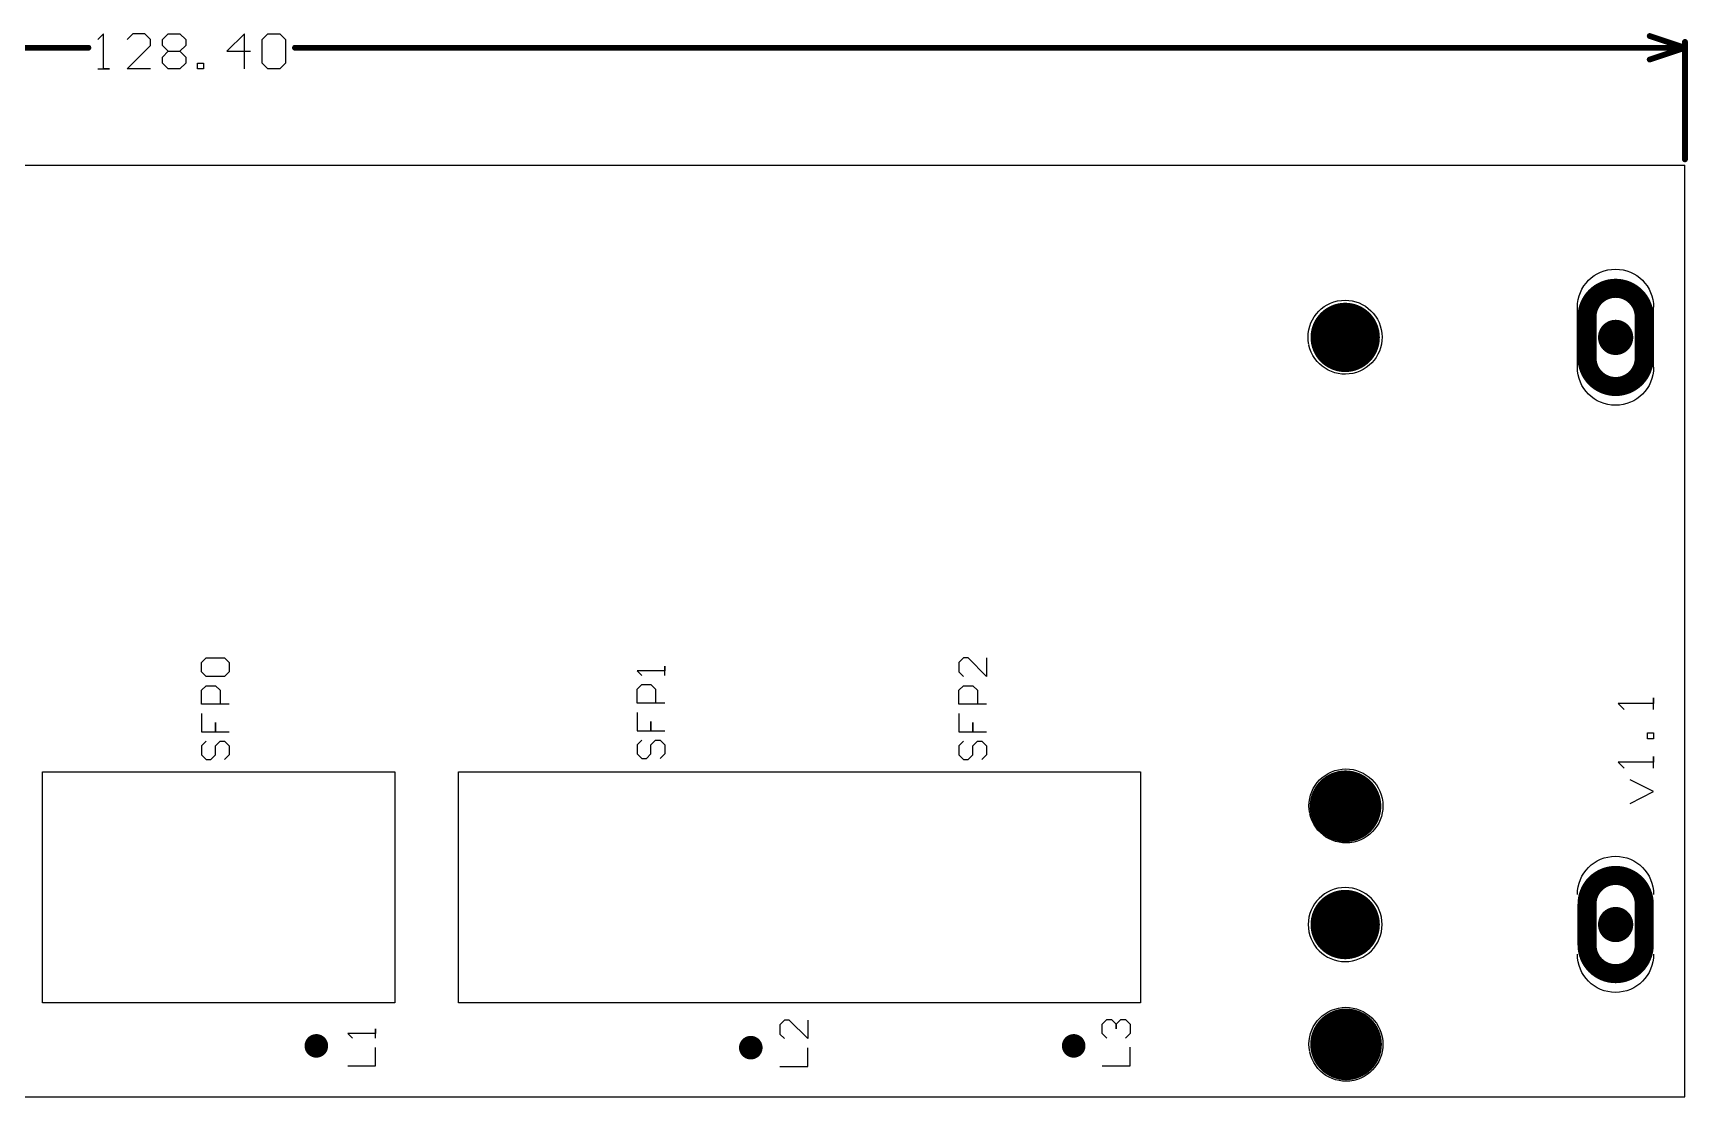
# Model space of a CAD drawing. Header units: millimetres. Extents: x 34 to 162, y 52 to 98.
# Drawn here: x 90.9 to 162.5, y 52.3 to 98.3 of the extents above; entities that cross this region are included whole.
import ezdxf

# ---------------------------------------------------------------- set-up
doc = ezdxf.new("R2010")
doc.units = ezdxf.units.MM
for name, color, linetype in [('Mechanical1', 6, 'Continuous'), ('Mechanical2', 216, 'Continuous'), ('Mechanical4', 56, 'Continuous'), ('MultiLayer', 9, 'Continuous'), ('PadHoleLayer', 156, 'Continuous'), ('TopOverlay', 2, 'Continuous')]:
    doc.layers.add(name, color=color, linetype=linetype)

msp = doc.modelspace()

# ---------------------------------------------------------------- linework, layer by layer
at = {"layer": 'Mechanical1'}
for p, q in [((93.94722383999999, 98.29775362), (93.69330511999999, 98.0438349)), ((93.94722383999999, 96.77424638), (93.94722383999999, 98.29775362)), ((95.21681235999999, 98.29775362), (94.96289363999999, 98.0438349)), ((95.72464726, 98.29775362), (95.21681235999999, 98.29775362)), ((95.97856598, 98.0438349), (95.72464726, 98.29775362)), ((96.48640087999999, 98.0438349), (96.74031959999999, 98.29775362)), ((96.74031959999999, 98.29775362), (97.2481545, 98.29775362)), ((97.2481545, 98.29775362), (97.50207322, 98.0438349)), ((100.04125026, 98.29775362), (99.27949663999999, 97.536)), ((100.04125026, 96.77424638), (100.04125026, 98.29775362)), ((100.80300388, 98.0438349), (101.0569226, 98.29775362)), ((101.0569226, 98.29775362), (101.5647575, 98.29775362)), ((101.5647575, 98.29775362), (101.81867622, 98.0438349)), ((94.96289363999999, 96.77424638), (95.97856598, 97.78991871999999)), ((95.97856598, 97.78991871999999), (95.97856598, 98.0438349)), ((96.48640087999999, 97.78991871999999), (96.48640087999999, 98.0438349)), ((96.74031959999999, 97.536), (96.48640087999999, 97.78991871999999)), ((96.48640087999999, 97.28208128), (96.74031959999999, 97.536)), ((96.74031959999999, 97.536), (97.2481545, 97.536)), ((97.50207322, 97.78991871999999), (97.2481545, 97.536)), ((97.2481545, 97.536), (97.50207322, 97.28208128)), ((97.50207322, 98.0438349), (97.50207322, 97.78991871999999)), ((99.27949663999999, 97.536), (100.29516898, 97.536)), ((100.80300388, 97.0281651), (100.80300388, 98.0438349)), ((101.81867622, 98.0438349), (101.81867622, 97.0281651)), ((93.69330511999999, 96.77424638), (94.20114002, 96.77424638)), ((94.20114002, 96.77424638), (93.94722383999999, 96.77424638)), ((95.97856598, 96.77424638), (94.96289363999999, 96.77424638)), ((96.48640087999999, 97.0281651), (96.48640087999999, 97.28208128)), ((96.74031959999999, 96.77424638), (96.48640087999999, 97.0281651)), ((97.2481545, 96.77424638), (96.74031959999999, 96.77424638)), ((97.50207322, 97.0281651), (97.2481545, 96.77424638)), ((97.50207322, 97.28208128), (97.50207322, 97.0281651)), ((98.00990811999999, 96.77424638), (98.00990811999999, 97.0281651)), ((98.00990811999999, 97.0281651), (98.26382684, 97.0281651)), ((98.26382684, 96.77424638), (98.00990811999999, 96.77424638)), ((98.26382684, 97.0281651), (98.26382684, 96.77424638)), ((101.0569226, 96.77424638), (100.80300388, 97.0281651)), ((101.5647575, 96.77424638), (101.0569226, 96.77424638)), ((101.81867622, 97.0281651), (101.5647575, 96.77424638))]:
    msp.add_line(p, q, dxfattribs=at)
for points, const_width in [([(160.83837784, 98.1964), (162.36237784, 97.6884)], 0.254), ([(33.9624035, 97.6884), (93.28690512, 97.6884)], 0.254), ([(102.22507622, 97.6884), (162.36237784, 97.6884)], 0.254), ([(160.83837784, 97.18039999999999), (162.36237784, 97.6884)], 0.254), ([(162.36237784, 92.86243048), (162.36237784, 97.94239999999999)], 0.254), ([(91.29907064, 66.36873188), (106.54907824, 66.36873188)], 0.01999996), ([(91.29907064, 66.32940252), (91.29907064, 66.36873188)], 0.01999996), ([(91.29907064, 56.36873155999999), (91.29907064, 66.32940252)], 0.01999996), ([(106.54907824, 66.36873188), (106.5490884, 66.36874204)], 0.01999996), ([(106.5490884, 56.36874172), (106.5490884, 66.36874204)], 0.01999996), ([(109.29907528, 56.36874172), (109.29907528, 66.36874204)], 0.01999996), ([(109.29907528, 66.36874204), (138.79908232, 66.36874204)], 0.01999996), ([(138.79908232, 56.36874172), (138.79908232, 66.36874204)], 0.01999996), ([(157.70718776, 58.47080508), (157.70718776, 61.06160508)], 0.00999998), ([(161.00679508, 58.47080508), (161.00679508, 61.06160508)], 0.00999998), ([(91.29907064, 56.36873155999999), (91.2990808, 56.36874172)], 0.01999996), ([(91.2990808, 56.36874172), (106.5490884, 56.36874172)], 0.01999996), ([(109.29907528, 56.36874172), (138.79908232, 56.36874172)], 0.01999996)]:
    msp.add_lwpolyline(points, dxfattribs=dict(at, const_width=const_width))
for points, const_width in [([(160.77487784, 98.1964, 1), (160.90187784, 98.1964, 1)], 0.127), ([(93.22340512, 97.6884, 1), (93.35040511999999, 97.6884, 1)], 0.127), ([(102.16157622, 97.6884, 1), (102.28857622, 97.6884, 1)], 0.127), ([(162.29887784, 97.94239999999999, 1), (162.42587784, 97.94239999999999, 1)], 0.127), ([(162.29887784, 97.6884, 1), (162.42587784, 97.6884, 1)], 0.127), ([(162.29887784, 97.6884, 1), (162.42587784, 97.6884, 1)], 0.127), ([(162.29887784, 97.6884, 1), (162.42587784, 97.6884, 1)], 0.127), ([(160.77487784, 97.18039999999999, 1), (160.90187784, 97.18039999999999, 1)], 0.127), ([(162.29887784, 92.86243048, 1), (162.42587784, 92.86243048, 1)], 0.127), ([(91.29407192, 66.36873188, 1), (91.30406936, 66.36873188, 1)], 0.00999998), ([(91.29407192, 66.36873188, 1), (91.30406936, 66.36873188, 1)], 0.00999998), ([(91.29407192, 66.32940252, 1), (91.30406936, 66.32940252, 1)], 0.00999998), ([(91.29407192, 66.32940252, 1), (91.30406936, 66.32940252, 1)], 0.00999998), ([(106.54407952, 66.36873188, 1), (106.55407696, 66.36873188, 1)], 0.00999998), ([(106.54407952, 66.36873188, 1), (106.55407696, 66.36873188, 1)], 0.00999998), ([(106.54408968, 66.36874204, 1), (106.55408712, 66.36874204, 1)], 0.00999998), ([(106.54408968, 66.36874204, 1), (106.55408712, 66.36874204, 1)], 0.00999998), ([(109.29407656, 66.36874204, 1), (109.304074, 66.36874204, 1)], 0.00999998), ([(109.29407656, 66.36874204, 1), (109.304074, 66.36874204, 1)], 0.00999998), ([(138.7940836, 66.36874204, 1), (138.80408104, 66.36874204, 1)], 0.00999998), ([(138.7940836, 66.36874204, 1), (138.80408104, 66.36874204, 1)], 0.00999998), ([(157.7046884, 61.06160508, 1), (157.70968712, 61.06160508, 1)], 0.00499872), ([(161.00429572, 61.06160508, 1), (161.00929444, 61.06160508, 1)], 0.00499872), ([(157.7046884, 58.47080508, 1), (157.70968712, 58.47080508, 1)], 0.00499872), ([(161.00429572, 58.47080508, 1), (161.00929444, 58.47080508, 1)], 0.00499872), ([(91.29407192, 56.36873155999999, 1), (91.30406936, 56.36873155999999, 1)], 0.00999998), ([(91.29407192, 56.36873155999999, 1), (91.30406936, 56.36873155999999, 1)], 0.00999998), ([(91.29408208, 56.36874172, 1), (91.30407952, 56.36874172, 1)], 0.00999998), ([(91.29408208, 56.36874172, 1), (91.30407952, 56.36874172, 1)], 0.00999998), ([(106.54408968, 56.36874172, 1), (106.55408712, 56.36874172, 1)], 0.00999998), ([(106.54408968, 56.36874172, 1), (106.55408712, 56.36874172, 1)], 0.00999998), ([(109.29407656, 56.36874172, 1), (109.304074, 56.36874172, 1)], 0.00999998), ([(109.29407656, 56.36874172, 1), (109.304074, 56.36874172, 1)], 0.00999998), ([(138.7940836, 56.36874172, 1), (138.80408104, 56.36874172, 1)], 0.00999998), ([(138.7940836, 56.36874172, 1), (138.80408104, 56.36874172, 1)], 0.00999998), ([(103.649399, 54.50839999999999, 1), (102.649401, 54.50839999999999, 1)], 0.01999996), ([(102.64440228, 54.50839999999999, 1), (102.65439972, 54.50839999999999, 1)], 0.00999998), ([(103.64440028, 54.50839999999999, 1), (103.65439772, 54.50839999999999, 1)], 0.00999998), ([(122.445399, 54.43219999999999, 1), (121.445401, 54.43219999999999, 1)], 0.01999996), ([(121.44040228, 54.43219999999999, 1), (121.45039972, 54.43219999999999, 1)], 0.00999998), ([(122.44040028, 54.43219999999999, 1), (122.45039772, 54.43219999999999, 1)], 0.00999998), ([(136.415399, 54.50839999999999, 1), (135.415401, 54.50839999999999, 1)], 0.01999996), ([(135.41040228, 54.50839999999999, 1), (135.42039972, 54.50839999999999, 1)], 0.00999998), ([(136.41040028, 54.50839999999999, 1), (136.42039772, 54.50839999999999, 1)], 0.00999998)]:
    msp.add_lwpolyline(points, format="xyb", close=True, dxfattribs=dict(at, const_width=const_width))
for points in [[(33.9624035, 92.60843048), (162.36237784, 92.60843048)], [(162.36239816, 52.30843488), (162.36239816, 92.60841015999999)], [(157.70718776, 83.87080508), (157.70718776, 86.46160508)], [(161.00679508, 83.87080508), (161.00679508, 86.46160508)], [(162.36239816, 52.31403304), (162.36239816, 72.28844063999999)], [(33.9624035, 52.30843488), (162.36239816, 52.30843488)], [(162.36239816, 52.30843488), (162.36239816, 52.31403304)]]:
    msp.add_lwpolyline(points, dxfattribs=at)
for points in [[(162.36237784, 92.60843048, 1), (162.36237784, 92.60843048, 1)], [(162.36239816, 92.60841015999999, 1), (162.36239816, 92.60841015999999, 1)], [(157.70718776, 86.46160508, 1), (157.70718776, 86.46160508, 1)], [(157.70718776, 86.46160508, 1), (157.70718776, 86.46160508, 1)], [(161.00679508, 86.46160508, 1), (161.00679508, 86.46160508, 1)], [(161.00679508, 86.46160508, 1), (161.00679508, 86.46160508, 1)], [(146.08768344, 84.85453692, 1), (146.08768344, 84.85453692, 1)], [(146.09384548, 84.82515674, 1), (146.09384548, 84.82515674, 1)], [(157.70718776, 83.87080508, 1), (157.70718776, 83.87080508, 1)], [(157.70718776, 83.87080508, 1), (157.70718776, 83.87080508, 1)], [(161.00679508, 83.87080508, 1), (161.00679508, 83.87080508, 1)], [(161.00679508, 83.87080508, 1), (161.00679508, 83.87080508, 1)], [(162.36239816, 72.28844063999999, 1), (162.36239816, 72.28844063999999, 1)], [(146.12610094, 64.57650534, 1), (146.12610094, 64.57650534, 1)], [(146.13226298, 64.54712516, 1), (146.13226298, 64.54712516, 1)], [(149.26238118, 59.7584276, 1), (146.0623825, 59.7584276, 1)], [(157.70718776, 61.06160508, 1), (157.70718776, 61.06160508, 1)], [(161.00679508, 61.06160508, 1), (161.00679508, 61.06160508, 1)], [(146.0623825, 59.7584276, 1), (146.0623825, 59.7584276, 1)], [(149.26238118, 59.7584276, 1), (149.26238118, 59.7584276, 1)], [(157.70718776, 58.47080508, 1), (157.70718776, 58.47080508, 1)], [(161.00679508, 58.47080508, 1), (161.00679508, 58.47080508, 1)], [(146.12610094, 54.26410534, 1), (146.12610094, 54.26410534, 1)], [(146.13226298, 54.23472516, 1), (146.13226298, 54.23472516, 1)], [(162.36239816, 52.31403304, 1), (162.36239816, 52.31403304, 1)], [(162.36239816, 52.31403304, 1), (162.36239816, 52.31403304, 1)], [(162.36239816, 52.30843488, 1), (162.36239816, 52.30843488, 1)], [(162.36239816, 52.30843488, 1), (162.36239816, 52.30843488, 1)], [(162.36239816, 52.30843488, 1), (162.36239816, 52.30843488, 1)]]:
    msp.add_lwpolyline(points, format="xyb", close=True, dxfattribs=at)
for points in [[(157.70718776, 86.46160508, -0.9999999999999999), (161.00679508, 86.46160508)], [(146.08768344, 84.85453692, -213.1920346618038), (146.09384548, 84.82515674)], [(161.00679508, 83.87080508, -0.9999999999999999), (157.70718776, 83.87080508)], [(146.12610094, 64.57650534, -213.1920346618038), (146.13226298, 64.54712516)], [(157.70718776, 61.06160508, -0.9999999999999999), (161.00679508, 61.06160508)], [(161.00679508, 58.47080508, -0.9999999999999999), (157.70718776, 58.47080508)], [(146.12610094, 54.26410534, -213.1920346618038), (146.13226298, 54.23472516)]]:
    msp.add_lwpolyline(points, format="xyb", dxfattribs=at)
at = {"layer": 'Mechanical2'}
for points, const_width in [([(33.9624035, 92.60842032), (162.362388, 92.60842032)], 0.01299972), ([(162.362388, 52.30843488), (162.362388, 92.60842032)], 0.01299972), ([(33.9624035, 52.30843488), (162.362388, 52.30843488)], 0.0127)]:
    msp.add_lwpolyline(points, dxfattribs=dict(at, const_width=const_width))
for points, const_width in [([(162.35913934, 92.60842032, 1), (162.36563666, 92.60842032, 1)], 0.00649986), ([(162.35913934, 92.60842032, 1), (162.36563666, 92.60842032, 1)], 0.00649986), ([(147.60123642, 66.08140707999999, 1), (147.60758642, 66.08140707999999, 1)], 0.00635), ([(147.60123642, 66.08140707999999, 1), (147.60758642, 66.08140707999999, 1)], 0.00635), ([(146.51925738, 64.20736459999999, 1), (146.52560738, 64.20736459999999, 1)], 0.00635), ([(146.51925738, 64.20736459999999, 1), (146.52560738, 64.20736459999999, 1)], 0.00635), ([(148.68321546, 64.20736459999999, 1), (148.68956546, 64.20736459999999, 1)], 0.00635), ([(148.68321546, 64.20736206, 1), (148.68956546, 64.20736206, 1)], 0.00635), ([(147.60123642, 63.58268208, 1), (147.60758642, 63.58268208, 1)], 0.00635), ([(147.60123642, 63.58268208, 1), (147.60758642, 63.58268208, 1)], 0.00635), ([(147.60123642, 61.00399788, 1), (147.60758642, 61.00399788, 1)], 0.00635), ([(147.60123642, 61.00399788, 1), (147.60758642, 61.00399788, 1)], 0.00635), ([(146.51925738, 59.1299554, 1), (146.52560738, 59.1299554, 1)], 0.00635), ([(146.51925738, 59.1299554, 1), (146.52560738, 59.1299554, 1)], 0.00635), ([(148.68321546, 59.1299554, 1), (148.68956546, 59.1299554, 1)], 0.00635), ([(148.68321546, 59.12995286, 1), (148.68956546, 59.12995286, 1)], 0.00635), ([(147.60123642, 58.50527288, 1), (147.60758642, 58.50527288, 1)], 0.00635), ([(147.60123642, 58.50527288, 1), (147.60758642, 58.50527288, 1)], 0.00635), ([(147.60123642, 55.92658867999999, 1), (147.60758642, 55.92658867999999, 1)], 0.00635), ([(147.60123642, 55.92658867999999, 1), (147.60758642, 55.92658867999999, 1)], 0.00635), ([(146.51925738, 54.05254619999999, 1), (146.52560738, 54.05254619999999, 1)], 0.00635), ([(146.51925738, 54.05254619999999, 1), (146.52560738, 54.05254619999999, 1)], 0.00635), ([(148.68321546, 54.05254619999999, 1), (148.68956546, 54.05254619999999, 1)], 0.00635), ([(148.68321546, 54.05254619999999, 1), (148.68956546, 54.05254619999999, 1)], 0.00635), ([(147.60123642, 53.42786367999999, 1), (147.60758642, 53.42786367999999, 1)], 0.00635), ([(147.60123642, 53.42786367999999, 1), (147.60758642, 53.42786367999999, 1)], 0.00635), ([(162.35913934, 52.30843488, 1), (162.36563666, 52.30843488, 1)], 0.00649986), ([(162.359213, 52.30843488, 1), (162.365563, 52.30843488, 1)], 0.00635)]:
    msp.add_lwpolyline(points, format="xyb", close=True, dxfattribs=dict(at, const_width=const_width))
at = {"layer": 'Mechanical2', "const_width": 0.0127}
for points in [[(146.52243238, 64.20736459999999, -0.5773502691894349), (147.60441142, 66.08140707999999)], [(147.60441142, 66.08140707999999, -0.5773502691895016), (148.68639046, 64.20736206)], [(147.60441142, 63.58268208, -0.2679491924325478), (146.52243238, 64.20736459999999)], [(148.68639046, 64.20736459999999, -0.2679491924331186), (147.60441142, 63.58268208)], [(146.52243238, 59.1299554, -0.5773502691894349), (147.60441142, 61.00399788)], [(147.60441142, 61.00399788, -0.5773502691894927), (148.68639046, 59.12995286)], [(147.60441142, 58.50527288, -0.2679491924325145), (146.52243238, 59.1299554)], [(148.68639046, 59.1299554, -0.2679491924330422), (147.60441142, 58.50527288)], [(146.52243238, 54.05254619999999, -0.5773502691894589), (147.60441142, 55.92658867999999)], [(147.60441142, 55.92658867999999, -0.5773502691894535), (148.68639046, 54.05254619999999)], [(147.60441142, 53.42786367999999, -0.2679491924325215), (146.52243238, 54.05254619999999)], [(148.68639046, 54.05254619999999, -0.2679491924330422), (147.60441142, 53.42786367999999)]]:
    msp.add_lwpolyline(points, format="xyb", dxfattribs=at)
at = {"layer": 'Mechanical4', "const_width": 0.0127}
for points in [[(33.9624035, 92.60842032), (162.29691442, 92.60842032)], [(33.9624035, 52.30843488), (162.29691442, 52.30843488)]]:
    msp.add_lwpolyline(points, dxfattribs=at)
at = {"layer": 'Mechanical4', "const_width": 0.00635}
for points in [[(162.29373942, 92.60842032, 1), (162.30008942, 92.60842032, 1)], [(162.29373942, 52.30843488, 1), (162.30008942, 52.30843488, 1)]]:
    msp.add_lwpolyline(points, format="xyb", close=True, dxfattribs=at)
at = {"layer": 'MultiLayer'}
for p, q in [((91.29907064, 56.36873155999999), (91.29907064, 66.36873188)), ((91.29907064, 66.36873188), (106.54907824, 66.36873188)), ((106.54907824, 66.36873188), (106.5490884, 66.36872172)), ((106.5490884, 66.36872172), (106.5490884, 56.36874172)), ((109.29907528, 66.36874204), (109.30053324, 66.3702)), ((109.29907528, 56.36874172), (109.29907528, 66.36874204)), ((109.30053324, 66.3702), (138.79908232, 66.3702)), ((138.79908232, 66.3702), (138.79908232, 56.38222404)), ((91.2990808, 56.36874172), (91.29907064, 56.36873155999999)), ((106.5490884, 56.36874172), (91.2990808, 56.36874172)), ((138.79908232, 56.36874172), (109.29907528, 56.36874172)), ((138.79908232, 56.38222404), (138.79908232, 56.36874172))]:
    msp.add_line(p, q, dxfattribs=at)
for points, const_width in [([(147.28138438, 85.15843522, 1), (148.04338438, 85.15843522, 1)], 0.762), ([(158.98139654, 85.1584403, 1), (159.74339654, 85.1584403, 1)], 0.762), ([(147.29400056, 64.87500106, 1), (148.05600056, 64.87500106, 1)], 0.762), ([(147.28138184, 59.7584276, 1), (148.04338184, 59.7584276, 1)], 0.762), ([(158.981394, 59.75843776, 1), (159.743394, 59.75843776, 1)], 0.762), ([(147.31899924, 54.5749988, 1), (148.08099924, 54.5749988, 1)], 0.762), ([(102.8994005, 54.50839999999999, 1), (103.3993995, 54.50839999999999, 1)], 0.499999), ([(121.6954005, 54.43219999999999, 1), (122.1953995, 54.43219999999999, 1)], 0.499999), ([(135.6654005, 54.50839999999999, 1), (136.1653995, 54.50839999999999, 1)], 0.499999)]:
    msp.add_lwpolyline(points, format="xyb", close=True, dxfattribs=dict(at, const_width=const_width))
at = {"layer": 'PadHoleLayer'}
for points, const_width in [([(158.12489584, 84.27094144), (158.12489584, 86.04593915999999, -1), (160.59989724, 86.04593915999999), (160.59989724, 84.27094144, -1)], 0.8249996199999999), ([(146.91238588, 85.15843522, 1), (148.41238288, 85.15843522, 1)], 1.49999954), ([(146.90000084, 64.87500106, 1), (148.45000028, 64.87500106, 1)], 1.54999944), ([(158.1248933, 58.87093635999999), (158.1248933, 60.64593916, -1), (160.5998947, 60.64593916), (160.5998947, 58.87093635999999, -1)], 0.8249996199999999), ([(146.91238334, 59.7584276, 1), (148.41238034, 59.7584276, 1)], 1.49999954), ([(146.92499952, 54.5749988, 1), (148.47499896, 54.5749988, 1)], 1.54999944), ([(102.8994005, 54.50839999999999, 1), (103.3993995, 54.50839999999999, 1)], 0.499999), ([(121.6954005, 54.43219999999999, 1), (122.1953995, 54.43219999999999, 1)], 0.499999), ([(135.6654005, 54.50839999999999, 1), (136.1653995, 54.50839999999999, 1)], 0.499999)]:
    msp.add_lwpolyline(points, format="xyb", close=True, dxfattribs=dict(at, const_width=const_width))
at = {"layer": 'TopOverlay'}
for p, q in [((98.18144448, 71.09203714), (98.38137804, 71.29197323999999)), ((98.18144448, 70.69216748), (98.18144448, 71.09203714)), ((98.38137804, 71.29197323999999), (99.1811199, 71.29197323999999)), ((99.1811199, 71.29197323999999), (99.381056, 71.09203714)), ((99.381056, 71.09203714), (99.381056, 70.69216748)), ((118.227856, 70.53674233999999), (118.227856, 70.936612)), ((118.227856, 70.936612), (118.227856, 70.73667843999999)), ((131.14737804, 71.29197323999999), (130.94744448, 71.09203714)), ((130.94744448, 71.09203714), (130.94744448, 70.69216748)), ((131.34731414, 71.29197323999999), (131.14737804, 71.29197323999999)), ((132.147056, 70.49223137999999), (131.34731414, 71.29197323999999)), ((132.147056, 71.29197323999999), (132.147056, 70.49223137999999)), ((98.38137804, 70.49223137999999), (98.18144448, 70.69216748)), ((99.1811199, 70.49223137999999), (98.38137804, 70.49223137999999)), ((99.381056, 70.69216748), (99.1811199, 70.49223137999999)), ((118.227856, 70.73667843999999), (117.02824448, 70.73667843999999)), ((117.02824448, 70.73667843999999), (117.22817804, 70.53674233999999)), ((130.94744448, 70.69216748), (131.14737804, 70.49223137999999)), ((98.18144448, 69.89242562), (98.38137804, 70.09236172)), ((98.18144448, 69.29261986), (98.18144448, 69.89242562)), ((98.38137804, 70.09236172), (98.78125023999999, 70.09236172)), ((98.78125023999999, 70.09236172), (98.98118634, 69.89242562)), ((98.98118634, 69.89242562), (98.98118634, 69.29261986)), ((117.02824448, 69.93693658), (117.22817804, 70.13687268)), ((117.02824448, 69.33713082), (117.02824448, 69.93693658)), ((117.22817804, 70.13687268), (117.62805024, 70.13687268)), ((117.62805024, 70.13687268), (117.82798634, 69.93693658)), ((117.82798634, 69.93693658), (117.82798634, 69.33713082)), ((130.94744448, 69.89242562), (131.14737804, 70.09236172)), ((130.94744448, 69.29261986), (130.94744448, 69.89242562)), ((131.14737804, 70.09236172), (131.54725024, 70.09236172)), ((131.54725024, 70.09236172), (131.74718634, 69.89242562)), ((131.74718634, 69.89242562), (131.74718634, 69.29261986)), ((161.00000058, 69.06268381999999), (161.00000058, 69.57051872)), ((161.00000058, 69.57051872), (161.00000058, 69.31660253999999)), ((99.381056, 69.29261986), (98.18144448, 69.29261986)), ((98.18144448, 68.8927502), (98.18144448, 68.09300834)), ((118.227856, 69.33713082), (117.02824448, 69.33713082)), ((117.02824448, 68.93726115999999), (117.02824448, 68.1375193)), ((132.147056, 69.29261986), (130.94744448, 69.29261986)), ((130.94744448, 68.8927502), (130.94744448, 68.09300834)), ((161.00000058, 69.31660253999999), (159.47649334, 69.31660253999999)), ((159.47649334, 69.31660253999999), (159.73041206, 69.06268381999999)), ((98.18144448, 68.09300834), (98.78125023999999, 68.09300834)), ((98.78125023999999, 68.09300834), (98.78125023999999, 68.49287799999999)), ((98.78125023999999, 68.49287799999999), (98.78125023999999, 68.09300834)), ((98.78125023999999, 68.09300834), (99.381056, 68.09300834)), ((117.02824448, 68.1375193), (117.62805024, 68.1375193)), ((117.62805024, 68.1375193), (117.62805024, 68.53738896)), ((117.62805024, 68.53738896), (117.62805024, 68.1375193)), ((117.62805024, 68.1375193), (118.227856, 68.1375193)), ((130.94744448, 68.09300834), (131.54725024, 68.09300834)), ((131.54725024, 68.09300834), (131.54725024, 68.49287799999999)), ((131.54725024, 68.49287799999999), (131.54725024, 68.09300834)), ((131.54725024, 68.09300834), (132.147056, 68.09300834)), ((160.74608186, 67.79309529999999), (160.74608186, 68.04701401999999)), ((160.74608186, 68.04701401999999), (161.00000058, 68.04701401999999)), ((161.00000058, 68.04701401999999), (161.00000058, 67.79309529999999)), ((98.38137804, 67.69313867999999), (98.18144448, 67.49320258)), ((98.18144448, 67.49320258), (98.18144448, 67.09333292)), ((98.78125023999999, 67.49320258), (98.98118634, 67.69313867999999)), ((98.78125023999999, 67.09333292), (98.78125023999999, 67.49320258)), ((98.98118634, 67.69313867999999), (99.1811199, 67.69313867999999)), ((99.1811199, 67.69313867999999), (99.381056, 67.49320258)), ((99.381056, 67.49320258), (99.381056, 67.09333292)), ((117.22817804, 67.73764964), (117.02824448, 67.53771354)), ((117.02824448, 67.53771354), (117.02824448, 67.13784387999999)), ((117.62805024, 67.53771354), (117.82798634, 67.73764964)), ((117.62805024, 67.13784387999999), (117.62805024, 67.53771354)), ((117.82798634, 67.73764964), (118.0279199, 67.73764964)), ((118.0279199, 67.73764964), (118.227856, 67.53771354)), ((118.227856, 67.53771354), (118.227856, 67.13784387999999)), ((131.14737804, 67.69313867999999), (130.94744448, 67.49320258)), ((130.94744448, 67.49320258), (130.94744448, 67.09333292)), ((131.54725024, 67.49320258), (131.74718634, 67.69313867999999)), ((131.54725024, 67.09333292), (131.54725024, 67.49320258)), ((131.74718634, 67.69313867999999), (131.9471199, 67.69313867999999)), ((131.9471199, 67.69313867999999), (132.147056, 67.49320258)), ((132.147056, 67.49320258), (132.147056, 67.09333292)), ((161.00000058, 67.79309529999999), (160.74608186, 67.79309529999999)), ((98.18144448, 67.09333292), (98.38137804, 66.89339681999999)), ((98.38137804, 66.89339681999999), (98.58131413999999, 66.89339681999999)), ((98.58131413999999, 66.89339681999999), (98.78125023999999, 67.09333292)), ((99.381056, 67.09333292), (99.1811199, 66.89339681999999)), ((117.02824448, 67.13784387999999), (117.22817804, 66.93790778)), ((117.22817804, 66.93790778), (117.42811414, 66.93790778)), ((117.42811414, 66.93790778), (117.62805024, 67.13784387999999)), ((118.227856, 67.13784387999999), (118.0279199, 66.93790778)), ((130.94744448, 67.09333292), (131.14737804, 66.89339681999999)), ((131.14737804, 66.89339681999999), (131.34731414, 66.89339681999999)), ((131.34731414, 66.89339681999999), (131.54725024, 67.09333292)), ((132.147056, 67.09333292), (131.9471199, 66.89339681999999)), ((161.00000058, 66.77742549999999), (159.47649334, 66.77742549999999)), ((159.47649334, 66.77742549999999), (159.73041206, 66.52350677999999)), ((161.00000058, 66.52350677999999), (161.00000058, 67.03134168)), ((161.00000058, 67.03134168), (161.00000058, 66.77742549999999)), ((161.00000058, 65.50783444), (159.98432824, 66.01567188)), ((159.98432824, 64.99999953999999), (161.00000058, 65.50783444)), ((105.71385512, 54.8409749), (105.71385512, 55.24084456)), ((105.71385512, 55.24084456), (105.71385512, 55.04091099999999)), ((123.40857716, 55.6216058), (123.2086436, 55.4216697)), ((123.2086436, 55.4216697), (123.2086436, 55.02180004)), ((123.60851326, 55.6216058), (123.40857716, 55.6216058)), ((124.40825512, 54.82186394), (123.60851326, 55.6216058)), ((124.40825512, 55.6216058), (124.40825512, 54.82186394)), ((137.1532436, 55.4470697), (137.35317716, 55.6470058)), ((137.1532436, 55.04720004), (137.1532436, 55.4470697)), ((137.35317716, 55.6470058), (137.55311326, 55.6470058)), ((137.55311326, 55.6470058), (137.75304936, 55.4470697)), ((137.75304936, 55.4470697), (137.95298546, 55.6470058)), ((137.75304936, 55.4470697), (137.75304936, 55.2471336)), ((137.75304936, 55.2471336), (137.75304936, 55.4470697)), ((137.95298546, 55.6470058), (138.15291902, 55.6470058)), ((138.15291902, 55.6470058), (138.35285512, 55.4470697)), ((138.35285512, 55.4470697), (138.35285512, 55.04720004)), ((105.71385512, 55.04091099999999), (104.5142436, 55.04091099999999)), ((104.5142436, 55.04091099999999), (104.71417716, 54.8409749)), ((105.71385512, 53.64136337999999), (105.71385512, 54.44110524)), ((123.2086436, 55.02180004), (123.40857716, 54.82186394)), ((124.40825512, 53.62225242), (124.40825512, 54.42199428)), ((137.35317716, 54.84726394), (137.1532436, 55.04720004)), ((138.35285512, 55.04720004), (138.15291902, 54.84726394)), ((138.35285512, 53.64765242), (138.35285512, 54.44739428)), ((104.5142436, 53.64136337999999), (105.71385512, 53.64136337999999)), ((123.2086436, 53.62225242), (124.40825512, 53.62225242)), ((137.1532436, 53.64765242), (138.35285512, 53.64765242))]:
    msp.add_line(p, q, dxfattribs=at)

doc.saveas('drawing.dxf')
